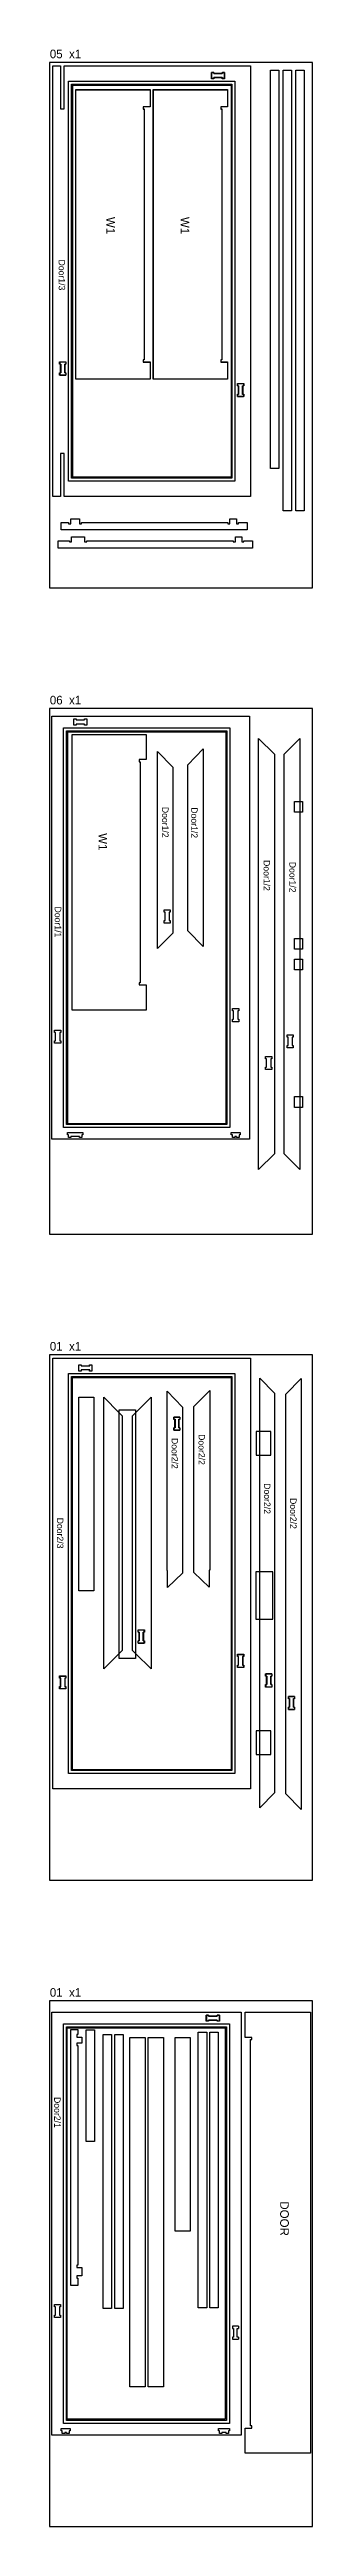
# Model space of a CAD drawing. Header units: inches. Extents: x -19170 to 42346, y 18707 to 54393.
# Drawn here: x -18981 to -17761, y 21707 to 33206 of the extents above; entities that cross this region are included whole.
import ezdxf

# ---------------------------------------------------------------- set-up
doc = ezdxf.new("R2010")
doc.units = ezdxf.units.IN
doc.header["$MEASUREMENT"] = 0
for name, color, linetype in [('00_SHEET_BirchPlywood_2440x1220x18', 74, 'CONTINUOUS'), ('1_3mmTOOL_2mmDEEP_CENTRE', 2, 'CONTINUOUS'), ('2_ROUT_7mmDEEP', 6, 'CONTINUOUS'), ('3__ROUT15mmDEEP', 30, 'CONTINUOUS'), ('4_6mmTOOL_CUTTHROUGH_INSIDE', 4, 'CONTINUOUS'), ('5_6mmTOOL_CUTTHROUGH_OUTSIDE', 5, 'CONTINUOUS')]:
    doc.layers.add(name, color=color, linetype=linetype)

msp = doc.modelspace()

# ---------------------------------------------------------------- linework, layer by layer
at = {"layer": '00_SHEET_BirchPlywood_2440x1220x18'}
for points in [[(-18981, 33147), (-18981, 30707), (-17761, 30707), (-17761, 33147)], [(-18981, 30147), (-18981, 27707), (-17761, 27707), (-17761, 30147)], [(-18981, 27147), (-18981, 24707), (-17761, 24707), (-17761, 27147)], [(-18981, 24147), (-18981, 21707), (-17761, 21707), (-17761, 24147)]]:
    msp.add_lwpolyline(points, close=True, dxfattribs=at)
at = {"layer": '2_ROUT_7mmDEEP'}
for p, q in [((-18229, 33100), (-18229, 33072)), ((-18219, 33100), (-18229, 33100)), ((-18219, 33072), (-18229, 33072)), ((-18219, 33095), (-18219, 33100)), ((-18179, 33095), (-18219, 33095)), ((-18219, 33077), (-18179, 33077)), ((-18219, 33072), (-18219, 33077)), ((-18169, 33100), (-18179, 33100)), ((-18179, 33100), (-18179, 33095)), ((-18179, 33077), (-18179, 33072)), ((-18169, 33072), (-18179, 33072)), ((-18169, 33072), (-18169, 33100)), ((-18934, 31755), (-18934, 31745)), ((-18906, 31755), (-18934, 31755)), ((-18934, 31745), (-18929, 31745)), ((-18929, 31745), (-18929, 31705)), ((-18911, 31705), (-18911, 31745)), ((-18911, 31745), (-18906, 31745)), ((-18906, 31755), (-18906, 31745)), ((-18929, 31705), (-18934, 31705)), ((-18934, 31705), (-18934, 31695)), ((-18934, 31695), (-18906, 31695)), ((-18906, 31705), (-18911, 31705)), ((-18906, 31705), (-18906, 31695)), ((-18109, 31655), (-18109, 31645)), ((-18081, 31655), (-18109, 31655)), ((-18109, 31645), (-18104, 31645)), ((-18104, 31645), (-18104, 31605)), ((-18086, 31605), (-18086, 31645)), ((-18086, 31645), (-18081, 31645)), ((-18081, 31655), (-18081, 31645)), ((-18109, 31605), (-18109, 31595)), ((-18104, 31605), (-18109, 31605)), ((-18109, 31595), (-18081, 31595)), ((-18081, 31605), (-18086, 31605)), ((-18081, 31605), (-18081, 31595)), ((-18845, 27072), (-18845, 27100)), ((-18845, 27100), (-18835, 27100)), ((-18845, 27072), (-18835, 27072)), ((-18835, 27100), (-18835, 27095)), ((-18835, 27095), (-18795, 27095)), ((-18835, 27077), (-18835, 27072)), ((-18795, 27077), (-18835, 27077)), ((-18795, 27095), (-18795, 27100)), ((-18795, 27100), (-18785, 27100)), ((-18795, 27072), (-18795, 27077)), ((-18795, 27072), (-18785, 27072)), ((-18785, 27100), (-18785, 27072)), ((-18934, 25655), (-18934, 25645)), ((-18934, 25655), (-18906, 25655)), ((-18929, 25645), (-18934, 25645)), ((-18929, 25605), (-18929, 25645)), ((-18911, 25645), (-18911, 25605)), ((-18906, 25645), (-18911, 25645)), ((-18906, 25655), (-18906, 25645)), ((-18109, 25755), (-18081, 25755)), ((-18109, 25755), (-18109, 25745)), ((-18104, 25745), (-18109, 25745)), ((-18109, 25705), (-18104, 25705)), ((-18109, 25705), (-18109, 25695)), ((-18081, 25695), (-18109, 25695)), ((-18104, 25705), (-18104, 25745)), ((-18081, 25745), (-18086, 25745)), ((-18086, 25745), (-18086, 25705)), ((-18086, 25705), (-18081, 25705)), ((-18081, 25755), (-18081, 25745)), ((-18081, 25705), (-18081, 25695)), ((-18934, 25605), (-18934, 25595)), ((-18934, 25605), (-18929, 25605)), ((-18906, 25595), (-18934, 25595)), ((-18911, 25605), (-18906, 25605)), ((-18906, 25605), (-18906, 25595)), ((-18253, 24081), (-18253, 24053)), ((-18243, 24081), (-18253, 24081)), ((-18243, 24053), (-18253, 24053)), ((-18243, 24076), (-18243, 24081)), ((-18203, 24076), (-18243, 24076)), ((-18243, 24053), (-18243, 24058)), ((-18243, 24058), (-18203, 24058)), ((-18193, 24081), (-18203, 24081)), ((-18203, 24081), (-18203, 24076)), ((-18203, 24058), (-18203, 24053)), ((-18193, 24053), (-18203, 24053)), ((-18193, 24053), (-18193, 24081)), ((-18133, 22636), (-18133, 22626)), ((-18105, 22636), (-18133, 22636)), ((-18133, 22626), (-18128, 22626)), ((-18133, 22586), (-18133, 22576)), ((-18128, 22586), (-18133, 22586)), ((-18133, 22576), (-18105, 22576)), ((-18128, 22626), (-18128, 22586)), ((-18110, 22586), (-18110, 22626)), ((-18110, 22626), (-18105, 22626)), ((-18105, 22586), (-18110, 22586)), ((-18105, 22636), (-18105, 22626)), ((-18105, 22586), (-18105, 22576))]:
    msp.add_line(p, q, dxfattribs=at)
for points in [[(-18122, 31203), (-18893, 31203), (-18893, 33059), (-18122, 33059)], [(-18874, 33041), (-18139, 33041), (-18139, 31221), (-18874, 31221)], [(-18169, 33071), (-18180, 33071), (-18180, 33076), (-18219, 33076), (-18219, 33071), (-18230, 33071), (-18230, 33100), (-18219, 33100), (-18219, 33095), (-18180, 33095), (-18180, 33100), (-18169, 33100)], [(-18906, 31695), (-18935, 31695), (-18935, 31706), (-18930, 31706), (-18930, 31745), (-18935, 31745), (-18935, 31756), (-18906, 31756), (-18906, 31745), (-18911, 31745), (-18911, 31706), (-18906, 31706)], [(-18080, 31595), (-18109, 31595), (-18109, 31606), (-18104, 31606), (-18104, 31645), (-18109, 31645), (-18109, 31656), (-18080, 31656), (-18080, 31645), (-18085, 31645), (-18085, 31606), (-18080, 31606)], [(-18916, 28202), (-18916, 30057), (-18145, 30057), (-18145, 28202)], [(-18896, 30038), (-18163, 30038), (-18163, 28219), (-18896, 28219)], [(-18808, 30070), (-18819, 30070), (-18819, 30075), (-18858, 30075), (-18858, 30070), (-18869, 30070), (-18869, 30099), (-18858, 30099), (-18858, 30094), (-18819, 30094), (-18819, 30099), (-18808, 30099)], [(-18132, 28693), (-18132, 28704), (-18127, 28704), (-18127, 28743), (-18132, 28743), (-18132, 28754), (-18103, 28754), (-18103, 28743), (-18108, 28743), (-18108, 28704), (-18103, 28704), (-18103, 28693)], [(-18929, 28593), (-18958, 28593), (-18958, 28604), (-18953, 28604), (-18953, 28643), (-18958, 28643), (-18958, 28654), (-18929, 28654), (-18929, 28643), (-18934, 28643), (-18934, 28604), (-18929, 28604)], [(-18893, 25203), (-18893, 27059), (-18122, 27059), (-18122, 25203)], [(-18875, 27041), (-18139, 27041), (-18139, 25220), (-18875, 25220)], [(-18785, 27071), (-18796, 27071), (-18796, 27076), (-18835, 27076), (-18835, 27071), (-18846, 27071), (-18846, 27100), (-18835, 27100), (-18835, 27095), (-18796, 27095), (-18796, 27100), (-18785, 27100)], [(-18658, 26891), (-18583, 26891), (-18583, 25736), (-18658, 25736)], [(-18541, 25808), (-18570, 25808), (-18570, 25819), (-18565, 25819), (-18565, 25858), (-18570, 25858), (-18570, 25869), (-18541, 25869), (-18541, 25858), (-18546, 25858), (-18546, 25819), (-18541, 25819)], [(-18906, 25595), (-18935, 25595), (-18935, 25606), (-18930, 25606), (-18930, 25645), (-18935, 25645), (-18935, 25656), (-18906, 25656), (-18906, 25645), (-18911, 25645), (-18911, 25606), (-18906, 25606)], [(-18109, 25695), (-18109, 25706), (-18104, 25706), (-18104, 25745), (-18109, 25745), (-18109, 25756), (-18080, 25756), (-18080, 25745), (-18085, 25745), (-18085, 25706), (-18080, 25706), (-18080, 25695)], [(-18917, 22185), (-18917, 24040), (-18146, 24040), (-18146, 22185)], [(-18204, 24052), (-18204, 24057), (-18243, 24057), (-18243, 24052), (-18254, 24052), (-18254, 24081), (-18243, 24081), (-18243, 24076), (-18204, 24076), (-18204, 24081), (-18193, 24081), (-18193, 24052)], [(-18900, 24022), (-18167, 24022), (-18167, 22204), (-18900, 22204)], [(-18930, 22676), (-18959, 22676), (-18959, 22687), (-18954, 22687), (-18954, 22726), (-18959, 22726), (-18959, 22737), (-18930, 22737), (-18930, 22726), (-18935, 22726), (-18935, 22687), (-18930, 22687)]]:
    msp.add_lwpolyline(points, close=True, dxfattribs=at)
at = {"layer": '3__ROUT15mmDEEP'}
for points in [[(-17844, 29716), (-17808, 29716), (-17808, 29666), (-17844, 29666)], [(-17844, 29079), (-17808, 29079), (-17808, 29029), (-17844, 29029)], [(-17844, 28983), (-17808, 28983), (-17808, 28933), (-17844, 28933)], [(-17844, 28345), (-17808, 28345), (-17808, 28295), (-17844, 28295)], [(-17954, 26791), (-18022, 26791), (-18022, 26681), (-17954, 26681)], [(-17945, 26139), (-18024, 26139), (-18024, 25919), (-17945, 25919)], [(-17954, 25401), (-18022, 25401), (-18022, 25291), (-17954, 25291)]]:
    msp.add_lwpolyline(points, close=True, dxfattribs=at)
at = {"layer": '4_6mmTOOL_CUTTHROUGH_INSIDE'}
for p, q in [((-18404, 26857), (-18404, 26847)), ((-18376, 26857), (-18404, 26857)), ((-18404, 26847), (-18399, 26847)), ((-18404, 26807), (-18404, 26797)), ((-18399, 26807), (-18404, 26807)), ((-18404, 26797), (-18376, 26797)), ((-18399, 26847), (-18399, 26807)), ((-18381, 26807), (-18381, 26847)), ((-18381, 26847), (-18376, 26847)), ((-18376, 26807), (-18381, 26807)), ((-18376, 26857), (-18376, 26847)), ((-18376, 26807), (-18376, 26797)), ((-18570, 25858), (-18570, 25868)), ((-18542, 25868), (-18570, 25868)), ((-18570, 25858), (-18565, 25858)), ((-18570, 25808), (-18570, 25818)), ((-18565, 25818), (-18570, 25818)), ((-18570, 25808), (-18542, 25808)), ((-18565, 25858), (-18565, 25818)), ((-18547, 25858), (-18542, 25858)), ((-18547, 25818), (-18547, 25858)), ((-18542, 25818), (-18547, 25818)), ((-18542, 25858), (-18542, 25868)), ((-18542, 25808), (-18542, 25818)), ((-17950, 25665), (-17978, 25665)), ((-17978, 25665), (-17978, 25655)), ((-17978, 25655), (-17973, 25655)), ((-17973, 25655), (-17973, 25615)), ((-17955, 25615), (-17955, 25655)), ((-17955, 25655), (-17950, 25655)), ((-17950, 25665), (-17950, 25655)), ((-17973, 25615), (-17978, 25615)), ((-17978, 25615), (-17978, 25605)), ((-17978, 25605), (-17950, 25605)), ((-17950, 25615), (-17955, 25615)), ((-17950, 25615), (-17950, 25605)), ((-17844, 25560), (-17872, 25560)), ((-17872, 25560), (-17872, 25550)), ((-17872, 25550), (-17867, 25550)), ((-17867, 25550), (-17867, 25510)), ((-17849, 25510), (-17849, 25550)), ((-17849, 25550), (-17844, 25550)), ((-17844, 25560), (-17844, 25550)), ((-17872, 25510), (-17872, 25500)), ((-17867, 25510), (-17872, 25510)), ((-17872, 25500), (-17844, 25500)), ((-17844, 25510), (-17849, 25510)), ((-17844, 25510), (-17844, 25500))]:
    msp.add_line(p, q, dxfattribs=at)
for points in [[(-18136, 31217), (-18879, 31217), (-18879, 33045), (-18136, 33045)], [(-18902, 28216), (-18902, 30043), (-18159, 30043), (-18159, 28216)], [(-18421, 29151), (-18450, 29151), (-18450, 29162), (-18445, 29162), (-18445, 29201), (-18450, 29201), (-18450, 29212), (-18421, 29212), (-18421, 29201), (-18426, 29201), (-18426, 29162), (-18421, 29162)], [(-17979, 28471), (-17979, 28482), (-17974, 28482), (-17974, 28521), (-17979, 28521), (-17979, 28532), (-17950, 28532), (-17950, 28521), (-17955, 28521), (-17955, 28482), (-17950, 28482), (-17950, 28471)], [(-17879, 28571), (-17879, 28582), (-17874, 28582), (-17874, 28621), (-17879, 28621), (-17879, 28632), (-17850, 28632), (-17850, 28621), (-17855, 28621), (-17855, 28582), (-17850, 28582), (-17850, 28571)], [(-18832, 28155), (-18843, 28155), (-18843, 28160), (-18882, 28160), (-18882, 28155), (-18893, 28155), (-18893, 28168), (-18898, 28168), (-18898, 28179), (-18827, 28179), (-18827, 28168), (-18832, 28168)], [(-18133, 28155), (-18133, 28168), (-18138, 28168), (-18138, 28179), (-18097, 28179), (-18097, 28168), (-18102, 28168), (-18102, 28155), (-18113, 28155), (-18113, 28160), (-18122, 28160), (-18122, 28155)], [(-18405, 26796), (-18405, 26807), (-18400, 26807), (-18400, 26846), (-18405, 26846), (-18405, 26857), (-18376, 26857), (-18376, 26846), (-18381, 26846), (-18381, 26807), (-18376, 26807), (-18376, 26796)], [(-17979, 25604), (-17979, 25615), (-17974, 25615), (-17974, 25654), (-17979, 25654), (-17979, 25665), (-17950, 25665), (-17950, 25654), (-17955, 25654), (-17955, 25615), (-17950, 25615), (-17950, 25604)], [(-17873, 25499), (-17873, 25510), (-17868, 25510), (-17868, 25549), (-17873, 25549), (-17873, 25560), (-17844, 25560), (-17844, 25549), (-17849, 25549), (-17849, 25510), (-17844, 25510), (-17844, 25499)], [(-18903, 22199), (-18903, 24026), (-18160, 24026), (-18160, 22199)], [(-18886, 22151), (-18891, 22151), (-18891, 22138), (-18902, 22138), (-18902, 22143), (-18911, 22143), (-18911, 22138), (-18922, 22138), (-18922, 22151), (-18927, 22151), (-18927, 22162), (-18886, 22162)], [(-18192, 22138), (-18192, 22151), (-18197, 22151), (-18197, 22162), (-18146, 22162), (-18146, 22151), (-18151, 22151), (-18151, 22138), (-18162, 22138), (-18162, 22143), (-18181, 22143), (-18181, 22138)]]:
    msp.add_lwpolyline(points, close=True, dxfattribs=at)
at = {"layer": '5_6mmTOOL_CUTTHROUGH_OUTSIDE'}
for points in [[(-18049, 31131), (-18914, 31131), (-18914, 31331), (-18931, 31331), (-18931, 31131), (-18966, 31131), (-18966, 33131), (-18931, 33131), (-18931, 32931), (-18914, 32931), (-18914, 33131), (-18049, 33131)], [(-18515, 31676), (-18860, 31676), (-18860, 33021), (-18515, 33021), (-18515, 32941), (-18547, 32941), (-18547, 32931), (-18542, 32931), (-18542, 31766), (-18547, 31766), (-18547, 31756), (-18515, 31756)], [(-18515, 31676), (-18859, 31676), (-18859, 33020), (-18515, 33020), (-18515, 32941), (-18547, 32941), (-18547, 32930), (-18542, 32930), (-18542, 31766), (-18547, 31766), (-18547, 31755), (-18515, 31755)], [(-18500, 31676), (-18500, 33021), (-18155, 33021), (-18155, 32941), (-18187, 32941), (-18187, 32931), (-18182, 32931), (-18182, 31766), (-18187, 31766), (-18187, 31756), (-18155, 31756), (-18155, 31676)], [(-18155, 31676), (-18499, 31676), (-18499, 33020), (-18155, 33020), (-18155, 32941), (-18187, 32941), (-18187, 32930), (-18182, 32930), (-18182, 31766), (-18187, 31766), (-18187, 31755), (-18155, 31755)], [(-17956, 31261), (-17956, 33111), (-17917, 33111), (-17917, 31261)], [(-17897, 31064), (-17897, 33111), (-17858, 33111), (-17858, 31064)], [(-17838, 31064), (-17838, 33111), (-17799, 33111), (-17799, 31064)], [(-18039, 30926), (-18039, 30892), (-18942, 30892), (-18942, 30926), (-18889, 30926), (-18889, 30921), (-18879, 30921), (-18879, 30944), (-18819, 30944), (-18819, 30921), (-18809, 30921), (-18809, 30926), (-18129, 30926), (-18129, 30921), (-18119, 30921), (-18119, 30944), (-18089, 30944), (-18089, 30921), (-18079, 30921), (-18079, 30926)], [(-18064, 30976), (-18928, 30976), (-18928, 31010), (-18893, 31010), (-18893, 31005), (-18883, 31005), (-18883, 31028), (-18843, 31028), (-18843, 31005), (-18833, 31005), (-18833, 31010), (-18154, 31010), (-18154, 31005), (-18144, 31005), (-18144, 31028), (-18114, 31028), (-18114, 31005), (-18104, 31005), (-18104, 31010), (-18064, 31010)], [(-18970, 28148), (-18970, 30111), (-18053, 30111), (-18053, 28148)], [(-18533, 28747), (-18877, 28747), (-18877, 30027), (-18533, 30027), (-18533, 29910), (-18565, 29910), (-18565, 29900), (-18560, 29900), (-18560, 28874), (-18565, 28874), (-18565, 28864), (-18533, 28864)], [(-18481, 29032), (-18481, 29948), (-18409, 29875), (-18409, 29104)], [(-18268, 29042), (-18340, 29115), (-18340, 29886), (-18268, 29959)], [(-18011, 28007), (-18011, 30008), (-17938, 29935), (-17938, 28080)], [(-17892, 28080), (-17892, 29935), (-17819, 30008), (-17819, 29716), (-17819, 29666), (-17819, 29057), (-17819, 29029), (-17819, 28973), (-17819, 28933), (-17819, 28345), (-17819, 28295), (-17819, 28007)], [(-17761, 27147), (-18981, 27147), (-18981, 24707), (-17761, 24707)], [(-18966, 25131), (-18966, 27131), (-18049, 27131), (-18049, 25131)], [(-18879, 25217), (-18879, 27045), (-18135, 27045), (-18135, 25217)], [(-18005, 25043), (-18005, 25291), (-18005, 25401), (-18005, 25919), (-18005, 26139), (-18005, 26681), (-18005, 26791), (-18005, 27038), (-17938, 26968), (-17938, 25113)], [(-17885, 25108), (-17885, 26963), (-17813, 27036), (-17813, 25036)], [(-18776, 26050), (-18845, 26050), (-18845, 26950), (-18776, 26950)], [(-18730, 25688), (-18730, 26950), (-18658, 26877), (-18644, 26863), (-18644, 25774), (-18658, 25760)], [(-18510, 25688), (-18582, 25760), (-18596, 25774), (-18596, 26863), (-18582, 26877), (-18510, 26950)], [(-18434, 26066), (-18434, 26145), (-18436, 26145), (-18436, 26977), (-18364, 26904), (-18364, 26133)], [(-18241, 26068), (-18311, 26136), (-18311, 26907), (-18238, 26980), (-18238, 26147), (-18241, 26147)], [(-18971, 22131), (-18971, 24094), (-18092, 24094), (-18092, 22131)], [(-18073, 22047), (-18073, 22163), (-18043, 22163), (-18043, 22174), (-18048, 22174), (-18048, 23967), (-18043, 23967), (-18043, 23977), (-18073, 23977), (-18073, 24094), (-17771, 24094), (-17771, 22047)], [(-18850, 22825), (-18883, 22825), (-18883, 24014), (-18850, 24014), (-18850, 23990), (-18855, 23990), (-18855, 23979), (-18832, 23979), (-18832, 23950), (-18855, 23950), (-18855, 23939), (-18850, 23939), (-18850, 22920), (-18855, 22920), (-18855, 22909), (-18832, 22909), (-18832, 22870), (-18855, 22870), (-18855, 22859), (-18850, 22859)], [(-18772, 23494), (-18811, 23494), (-18811, 24012), (-18772, 24012)], [(-18694, 22718), (-18733, 22718), (-18733, 23991), (-18694, 23991)], [(-18640, 22718), (-18679, 22718), (-18679, 23991), (-18640, 23991)], [(-18538, 22355), (-18608, 22355), (-18608, 23977), (-18538, 23977)], [(-18453, 22355), (-18523, 22355), (-18523, 23977), (-18453, 23977)], [(-18328, 23077), (-18398, 23077), (-18398, 23977), (-18328, 23977)], [(-18252, 22721), (-18291, 22721), (-18291, 24001), (-18252, 24001)], [(-18237, 22721), (-18237, 24001), (-18198, 24001), (-18198, 22721)]]:
    msp.add_lwpolyline(points, close=True, dxfattribs=at)

# ---------------------------------------------------------------- texts
at = {"layer": '00_SHEET_BirchPlywood_2440x1220x18', "char_height": 40, "attachment_point": 1}
for s, insert in [('05  x1', (-18980, 33206)), ('06  x1', (-18980, 30206)), ('01  x1', (-18980, 27206)), ('01  x1', (-18980, 24206))]:
    msp.add_mtext_dynamic_manual_height_columns(s, width=871.79, gutter_width=200, heights=[0], dxfattribs=dict(at, insert=insert))
at = {"layer": '1_3mmTOOL_2mmDEEP_CENTRE', "attachment_point": 1, "rotation": 270}
for s, insert, char_height in [('{\\W5.83531; }W1', (-18678, 32516), 40), ('{\\W5.83531; }W1', (-18333, 32516), 40), ('\\A1;{\\W5.72485; }Door1/3', (-18909, 32295), 30), ('\\A1;{\\W5.72485; }Door1/2', (-18429, 29754), 30), ('\\A1;{\\W5.72485; }Door1/2', (-18294, 29752), 30), ('{\\W5.83531; }W1', (-18714, 29655), 40), ('\\A1;{\\W5.72485; }Door1/2', (-17958, 29507), 30), ('\\A1;{\\W5.72485; }Door1/2', (-17838, 29499), 30), ('\\A1;{\\W5.89152; }Door1/1', (-18927, 29293), 30), ('\\A1;{\\W5.55819; }Door2/2', (-18385, 26822), 30), ('\\A1;{\\W5.55819; }Door2/2', (-18260, 26840), 30), ('\\A1;{\\W5.55819; }Door2/2', (-17956, 26612), 30), ('\\A1;{\\W5.55819; }Door2/2', (-17835, 26543), 30), ('\\A1;{\\W5.55819; }Door2/3', (-18917, 26452), 30), ('\\A1;{\\W5.72485; }Door2/1', (-18930, 23764), 30), ('{\\W4.83531; }DOOR', (-17871, 23288), 40)]:
    msp.add_mtext_dynamic_manual_height_columns(s, width=533.49, gutter_width=200, heights=[0], dxfattribs=dict(at, insert=insert, char_height=char_height))

doc.saveas('drawing.dxf')
